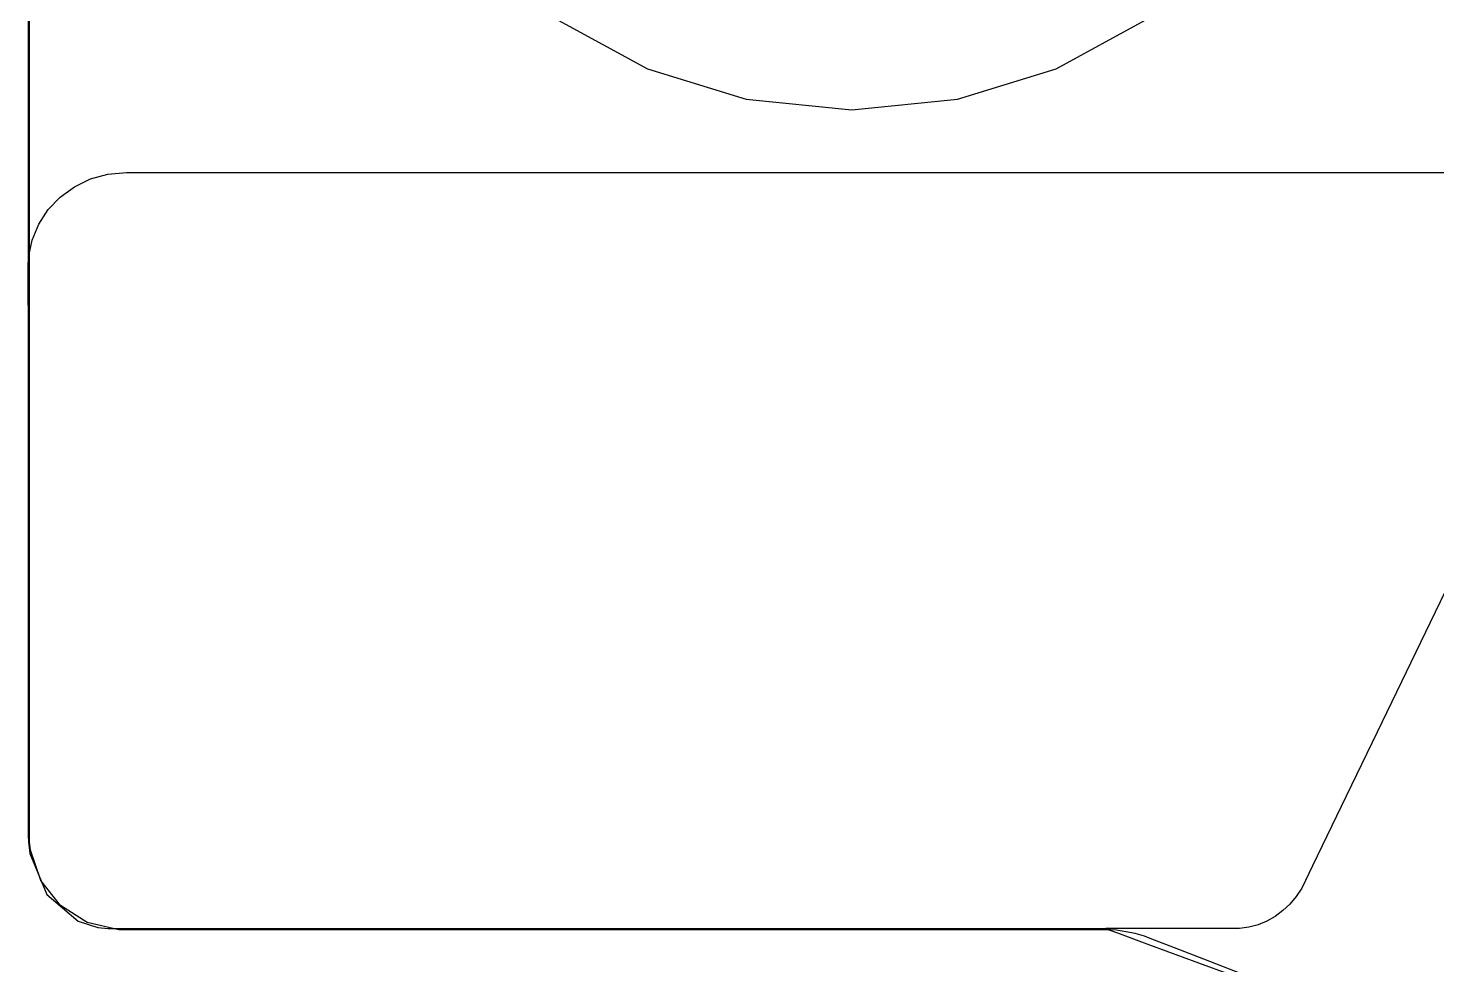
# Model space of a CAD drawing. Extents: x 1 to 47.7, y 0.2 to 35.
# Drawn here: x 34.9579 to 35.4066, y 8.1941 to 8.4926 of the extents above; entities that cross this region are included whole.
import ezdxf

# ---------------------------------------------------------------- set-up
doc = ezdxf.new("R2010")
doc.units = 0
doc.header["$MEASUREMENT"] = 0
for name, color, linetype in [('5_1___24__TARGET_LEDS___12', 7, 'CONTINUOUS'), ('6_1__EMPTY_IO_BOARD_POSITI', 7, 'CONTINUOUS'), ('6_2___8__INDEPENDENT_INPUT', 7, 'CONTINUOUS'), ('6_3___8__OPTOISO_INDEPENDE', 7, 'CONTINUOUS'), ('6_4___24__OPTOISO_INDEPEND', 7, 'CONTINUOUS'), ('6_5___8__INDEPENDENT_INPUT', 7, 'CONTINUOUS'), ('6_6___8__INDEPENDENT_INPUT', 7, 'CONTINUOUS'), ('6_7___8__OPTOISO_INDEPENDE', 7, 'CONTINUOUS'), ('6_8___8__OPTOISO_INDEPENDE', 7, 'CONTINUOUS')]:
    doc.layers.add(name, color=color, linetype=linetype)

msp = doc.modelspace()

# ---------------------------------------------------------------- linework, layer by layer
at = {"layer": '5_1___24__TARGET_LEDS___12'}
for points in [[(34.95794, 8.4964), (34.95794, 8.46258), (34.95794, 8.43088), (34.95794, 8.40134), (34.95794, 8.37403), (34.95794, 8.34901), (34.95794, 8.32632), (34.95794, 8.30603), (34.95794, 8.28818), (34.95794, 8.27284), (34.95794, 8.26007), (34.95794, 8.2499), (34.95794, 8.24241), (34.95794, 8.23765), (34.95794, 8.23523), (34.95802, 8.23331), (34.95847, 8.22957), (34.9639, 8.21653), (34.97389, 8.20797), (34.98008, 8.20596), (34.98339, 8.20562), (34.98763, 8.20561), (34.99321, 8.20561), (35.00111, 8.20561), (35.02295, 8.20561), (35.05132, 8.20561), (35.0844, 8.20561), (35.15747, 8.20561), (35.19382, 8.20561), (35.22763, 8.20561), (35.25709, 8.20561), (35.28037, 8.20561), (35.28914, 8.20561), (35.29568, 8.20561), (35.29977, 8.20561), (35.30118, 8.20561), (35.30213, 8.20526), (35.30487, 8.20426), (35.31512, 8.20048), (35.33072, 8.19475), (35.35046, 8.18749)], [(35.12675, 8.49509), (35.15519, 8.47966), (35.1866, 8.4699), (35.22031, 8.4665), (35.25399, 8.4699), (35.28536, 8.47966), (35.31374, 8.49509)], [(34.95794, 8.40425), (34.95794, 8.40472), (34.95794, 8.40598), (34.95794, 8.40778), (34.95794, 8.40989), (34.95794, 8.41205), (34.95794, 8.41404), (34.95794, 8.4156), (34.95794, 8.41649), (34.95808, 8.41951), (34.95919, 8.42504), (34.96131, 8.43016), (34.96432, 8.43477), (34.96814, 8.43877), (34.97265, 8.44205), (34.97774, 8.44452), (34.98332, 8.44608), (34.98927, 8.44662), (35.00583, 8.44662), (35.04988, 8.44662), (35.11294, 8.44662), (35.18658, 8.44662), (35.26234, 8.44662), (35.33175, 8.44662), (35.38636, 8.44662), (35.41772, 8.44662)], [(35.42024, 8.33569), (35.40453, 8.30317), (35.38926, 8.27156), (35.37619, 8.24449), (35.36705, 8.22558), (35.36362, 8.21847), (35.36183, 8.21584), (35.3598, 8.21346), (35.35755, 8.21135), (35.3551, 8.20953), (35.35247, 8.20803), (35.34969, 8.20687), (35.34677, 8.20607), (35.34373, 8.20566), (35.34177, 8.20561), (35.3388, 8.20561), (35.33362, 8.20561), (35.32705, 8.20561), (35.31987, 8.20561), (35.3129, 8.20561), (35.30692, 8.20561), (35.30275, 8.20561), (35.30118, 8.20561)]]:
    msp.add_lwpolyline(points, dxfattribs=at)
at = {"layer": '6_1__EMPTY_IO_BOARD_POSITI'}
msp.add_lwpolyline([(35.34437, 8.19125), (35.33245, 8.19585), (35.32308, 8.19948), (35.31669, 8.20195), (35.31372, 8.2031), (35.31347, 8.20319), (35.31274, 8.20342), (35.31059, 8.20411), (35.30459, 8.20507), (35.30279, 8.20518), (35.30275, 8.20519), (35.30074, 8.20519), (35.29368, 8.20519), (35.28212, 8.20519), (35.26669, 8.20519), (35.24799, 8.20519), (35.22664, 8.20519), (35.20327, 8.20519), (35.10186, 8.20519), (35.05503, 8.20519), (35.03474, 8.20519), (35.01736, 8.20519), (35.00351, 8.20519), (34.99381, 8.20519), (34.98886, 8.20519), (34.98681, 8.20523), (34.9767, 8.20756), (34.96821, 8.21301), (34.96198, 8.22092), (34.9587, 8.23063), (34.95841, 8.23327), (34.95836, 8.23461), (34.95835, 8.23524), (34.95835, 8.23881), (34.95835, 8.24781), (34.95835, 8.26208), (34.95835, 8.28148), (34.95835, 8.30585), (34.95835, 8.33504), (34.95835, 8.3689), (34.95835, 8.40726), (34.95835, 8.44999), (34.95835, 8.49692)], dxfattribs=at)
at = {"layer": '6_2___8__INDEPENDENT_INPUT'}
for points in [[(34.95794, 8.4964), (34.95794, 8.46258), (34.95794, 8.43088), (34.95794, 8.40134), (34.95794, 8.37403), (34.95794, 8.34901), (34.95794, 8.32632), (34.95794, 8.30603), (34.95794, 8.28818), (34.95794, 8.27284), (34.95794, 8.26007), (34.95794, 8.2499), (34.95794, 8.24241), (34.95794, 8.23765), (34.95794, 8.23523), (34.95802, 8.23331), (34.95847, 8.22957), (34.9639, 8.21653), (34.97389, 8.20797), (34.98008, 8.20596), (34.98339, 8.20562), (34.98763, 8.20561), (34.99321, 8.20561), (35.00111, 8.20561), (35.02295, 8.20561), (35.05132, 8.20561), (35.0844, 8.20561), (35.15747, 8.20561), (35.19382, 8.20561), (35.22763, 8.20561), (35.25709, 8.20561), (35.28037, 8.20561), (35.28914, 8.20561), (35.29568, 8.20561), (35.29977, 8.20561), (35.30118, 8.20561), (35.30213, 8.20526), (35.30487, 8.20426), (35.31512, 8.20048), (35.33072, 8.19475), (35.35046, 8.18749)], [(35.12675, 8.49509), (35.15519, 8.47966), (35.1866, 8.4699), (35.22031, 8.4665), (35.25399, 8.4699), (35.28536, 8.47966), (35.31374, 8.49509)], [(34.95794, 8.40425), (34.95794, 8.40472), (34.95794, 8.40598), (34.95794, 8.40778), (34.95794, 8.40989), (34.95794, 8.41205), (34.95794, 8.41404), (34.95794, 8.4156), (34.95794, 8.41649), (34.95808, 8.41951), (34.95919, 8.42504), (34.96131, 8.43016), (34.96432, 8.43477), (34.96814, 8.43877), (34.97265, 8.44205), (34.97774, 8.44452), (34.98332, 8.44608), (34.98927, 8.44662), (35.00583, 8.44662), (35.04988, 8.44662), (35.11294, 8.44662), (35.18658, 8.44662), (35.26234, 8.44662), (35.33175, 8.44662), (35.38636, 8.44662), (35.41772, 8.44662)], [(35.42024, 8.33569), (35.40453, 8.30317), (35.38926, 8.27156), (35.37619, 8.24449), (35.36705, 8.22558), (35.36362, 8.21847), (35.36183, 8.21584), (35.3598, 8.21346), (35.35755, 8.21135), (35.3551, 8.20953), (35.35247, 8.20803), (35.34969, 8.20687), (35.34677, 8.20607), (35.34373, 8.20566), (35.34177, 8.20561), (35.3388, 8.20561), (35.33362, 8.20561), (35.32705, 8.20561), (35.31987, 8.20561), (35.3129, 8.20561), (35.30692, 8.20561), (35.30275, 8.20561), (35.30118, 8.20561)]]:
    msp.add_lwpolyline(points, dxfattribs=at)
at = {"layer": '6_3___8__OPTOISO_INDEPENDE'}
for points in [[(34.95794, 8.4964), (34.95794, 8.46258), (34.95794, 8.43088), (34.95794, 8.40134), (34.95794, 8.37403), (34.95794, 8.34901), (34.95794, 8.32632), (34.95794, 8.30603), (34.95794, 8.28818), (34.95794, 8.27284), (34.95794, 8.26007), (34.95794, 8.2499), (34.95794, 8.24241), (34.95794, 8.23765), (34.95794, 8.23523), (34.95802, 8.23331), (34.95847, 8.22957), (34.9639, 8.21653), (34.97389, 8.20797), (34.98008, 8.20596), (34.98339, 8.20562), (34.98763, 8.20561), (34.99321, 8.20561), (35.00111, 8.20561), (35.02295, 8.20561), (35.05132, 8.20561), (35.0844, 8.20561), (35.15747, 8.20561), (35.19382, 8.20561), (35.22763, 8.20561), (35.25709, 8.20561), (35.28037, 8.20561), (35.28914, 8.20561), (35.29568, 8.20561), (35.29977, 8.20561), (35.30118, 8.20561), (35.30213, 8.20526), (35.30487, 8.20426), (35.31512, 8.20048), (35.33072, 8.19475), (35.35046, 8.18749)], [(35.12675, 8.49509), (35.15519, 8.47966), (35.1866, 8.4699), (35.22031, 8.4665), (35.25399, 8.4699), (35.28536, 8.47966), (35.31374, 8.49509)], [(34.95794, 8.40425), (34.95794, 8.40472), (34.95794, 8.40598), (34.95794, 8.40778), (34.95794, 8.40989), (34.95794, 8.41205), (34.95794, 8.41404), (34.95794, 8.4156), (34.95794, 8.41649), (34.95808, 8.41951), (34.95919, 8.42504), (34.96131, 8.43016), (34.96432, 8.43477), (34.96814, 8.43877), (34.97265, 8.44205), (34.97774, 8.44452), (34.98332, 8.44608), (34.98927, 8.44662), (35.00583, 8.44662), (35.04988, 8.44662), (35.11294, 8.44662), (35.18658, 8.44662), (35.26234, 8.44662), (35.33175, 8.44662), (35.38636, 8.44662), (35.41772, 8.44662)], [(35.42024, 8.33569), (35.40453, 8.30317), (35.38926, 8.27156), (35.37619, 8.24449), (35.36705, 8.22558), (35.36362, 8.21847), (35.36183, 8.21584), (35.3598, 8.21346), (35.35755, 8.21135), (35.3551, 8.20953), (35.35247, 8.20803), (35.34969, 8.20687), (35.34677, 8.20607), (35.34373, 8.20566), (35.34177, 8.20561), (35.3388, 8.20561), (35.33362, 8.20561), (35.32705, 8.20561), (35.31987, 8.20561), (35.3129, 8.20561), (35.30692, 8.20561), (35.30275, 8.20561), (35.30118, 8.20561)]]:
    msp.add_lwpolyline(points, dxfattribs=at)
at = {"layer": '6_4___24__OPTOISO_INDEPEND'}
for points in [[(34.95794, 8.4964), (34.95794, 8.46258), (34.95794, 8.43088), (34.95794, 8.40134), (34.95794, 8.37403), (34.95794, 8.34901), (34.95794, 8.32632), (34.95794, 8.30603), (34.95794, 8.28818), (34.95794, 8.27284), (34.95794, 8.26007), (34.95794, 8.2499), (34.95794, 8.24241), (34.95794, 8.23765), (34.95794, 8.23523), (34.95802, 8.23331), (34.95847, 8.22957), (34.9639, 8.21653), (34.97389, 8.20797), (34.98008, 8.20596), (34.98339, 8.20562), (34.98763, 8.20561), (34.99321, 8.20561), (35.00111, 8.20561), (35.02295, 8.20561), (35.05132, 8.20561), (35.0844, 8.20561), (35.15747, 8.20561), (35.19382, 8.20561), (35.22763, 8.20561), (35.25709, 8.20561), (35.28037, 8.20561), (35.28914, 8.20561), (35.29568, 8.20561), (35.29977, 8.20561), (35.30118, 8.20561), (35.30213, 8.20526), (35.30487, 8.20426), (35.31512, 8.20048), (35.33072, 8.19475), (35.35046, 8.18749)], [(35.12675, 8.49509), (35.15519, 8.47966), (35.1866, 8.4699), (35.22031, 8.4665), (35.25399, 8.4699), (35.28536, 8.47966), (35.31374, 8.49509)], [(34.95794, 8.40425), (34.95794, 8.40472), (34.95794, 8.40598), (34.95794, 8.40778), (34.95794, 8.40989), (34.95794, 8.41205), (34.95794, 8.41404), (34.95794, 8.4156), (34.95794, 8.41649), (34.95808, 8.41951), (34.95919, 8.42504), (34.96131, 8.43016), (34.96432, 8.43477), (34.96814, 8.43877), (34.97265, 8.44205), (34.97774, 8.44452), (34.98332, 8.44608), (34.98927, 8.44662), (35.00583, 8.44662), (35.04988, 8.44662), (35.11294, 8.44662), (35.18658, 8.44662), (35.26234, 8.44662), (35.33175, 8.44662), (35.38636, 8.44662), (35.41772, 8.44662)], [(35.42024, 8.33569), (35.40453, 8.30317), (35.38926, 8.27156), (35.37619, 8.24449), (35.36705, 8.22558), (35.36362, 8.21847), (35.36183, 8.21584), (35.3598, 8.21346), (35.35755, 8.21135), (35.3551, 8.20953), (35.35247, 8.20803), (35.34969, 8.20687), (35.34677, 8.20607), (35.34373, 8.20566), (35.34177, 8.20561), (35.3388, 8.20561), (35.33362, 8.20561), (35.32705, 8.20561), (35.31987, 8.20561), (35.3129, 8.20561), (35.30692, 8.20561), (35.30275, 8.20561), (35.30118, 8.20561)]]:
    msp.add_lwpolyline(points, dxfattribs=at)
at = {"layer": '6_5___8__INDEPENDENT_INPUT'}
for points in [[(34.95794, 8.4964), (34.95794, 8.46258), (34.95794, 8.43088), (34.95794, 8.40134), (34.95794, 8.37403), (34.95794, 8.34901), (34.95794, 8.32632), (34.95794, 8.30603), (34.95794, 8.28818), (34.95794, 8.27284), (34.95794, 8.26007), (34.95794, 8.2499), (34.95794, 8.24241), (34.95794, 8.23765), (34.95794, 8.23523), (34.95802, 8.23331), (34.95847, 8.22957), (34.9639, 8.21653), (34.97389, 8.20797), (34.98008, 8.20596), (34.98339, 8.20562), (34.98763, 8.20561), (34.99321, 8.20561), (35.00111, 8.20561), (35.02295, 8.20561), (35.05132, 8.20561), (35.0844, 8.20561), (35.15747, 8.20561), (35.19382, 8.20561), (35.22763, 8.20561), (35.25709, 8.20561), (35.28037, 8.20561), (35.28914, 8.20561), (35.29568, 8.20561), (35.29977, 8.20561), (35.30118, 8.20561), (35.30213, 8.20526), (35.30487, 8.20426), (35.31512, 8.20048), (35.33072, 8.19475), (35.35046, 8.18749)], [(35.12675, 8.49509), (35.15519, 8.47966), (35.1866, 8.4699), (35.22031, 8.4665), (35.25399, 8.4699), (35.28536, 8.47966), (35.31374, 8.49509)], [(34.95794, 8.40425), (34.95794, 8.40472), (34.95794, 8.40598), (34.95794, 8.40778), (34.95794, 8.40989), (34.95794, 8.41205), (34.95794, 8.41404), (34.95794, 8.4156), (34.95794, 8.41649), (34.95808, 8.41951), (34.95919, 8.42504), (34.96131, 8.43016), (34.96432, 8.43477), (34.96814, 8.43877), (34.97265, 8.44205), (34.97774, 8.44452), (34.98332, 8.44608), (34.98927, 8.44662), (35.00583, 8.44662), (35.04988, 8.44662), (35.11294, 8.44662), (35.18658, 8.44662), (35.26234, 8.44662), (35.33175, 8.44662), (35.38636, 8.44662), (35.41772, 8.44662)], [(35.42024, 8.33569), (35.40453, 8.30317), (35.38926, 8.27156), (35.37619, 8.24449), (35.36705, 8.22558), (35.36362, 8.21847), (35.36183, 8.21584), (35.3598, 8.21346), (35.35755, 8.21135), (35.3551, 8.20953), (35.35247, 8.20803), (35.34969, 8.20687), (35.34677, 8.20607), (35.34373, 8.20566), (35.34177, 8.20561), (35.3388, 8.20561), (35.33362, 8.20561), (35.32705, 8.20561), (35.31987, 8.20561), (35.3129, 8.20561), (35.30692, 8.20561), (35.30275, 8.20561), (35.30118, 8.20561)]]:
    msp.add_lwpolyline(points, dxfattribs=at)
at = {"layer": '6_6___8__INDEPENDENT_INPUT'}
for points in [[(34.95794, 8.4964), (34.95794, 8.46258), (34.95794, 8.43088), (34.95794, 8.40134), (34.95794, 8.37403), (34.95794, 8.34901), (34.95794, 8.32632), (34.95794, 8.30603), (34.95794, 8.28818), (34.95794, 8.27284), (34.95794, 8.26007), (34.95794, 8.2499), (34.95794, 8.24241), (34.95794, 8.23765), (34.95794, 8.23523), (34.95802, 8.23331), (34.95847, 8.22957), (34.9639, 8.21653), (34.97389, 8.20797), (34.98008, 8.20596), (34.98339, 8.20562), (34.98763, 8.20561), (34.99321, 8.20561), (35.00111, 8.20561), (35.02295, 8.20561), (35.05132, 8.20561), (35.0844, 8.20561), (35.15747, 8.20561), (35.19382, 8.20561), (35.22763, 8.20561), (35.25709, 8.20561), (35.28037, 8.20561), (35.28914, 8.20561), (35.29568, 8.20561), (35.29977, 8.20561), (35.30118, 8.20561), (35.30213, 8.20526), (35.30487, 8.20426), (35.31512, 8.20048), (35.33072, 8.19475), (35.35046, 8.18749)], [(35.12675, 8.49509), (35.15519, 8.47966), (35.1866, 8.4699), (35.22031, 8.4665), (35.25399, 8.4699), (35.28536, 8.47966), (35.31374, 8.49509)], [(34.95794, 8.40425), (34.95794, 8.40472), (34.95794, 8.40598), (34.95794, 8.40778), (34.95794, 8.40989), (34.95794, 8.41205), (34.95794, 8.41404), (34.95794, 8.4156), (34.95794, 8.41649), (34.95808, 8.41951), (34.95919, 8.42504), (34.96131, 8.43016), (34.96432, 8.43477), (34.96814, 8.43877), (34.97265, 8.44205), (34.97774, 8.44452), (34.98332, 8.44608), (34.98927, 8.44662), (35.00583, 8.44662), (35.04988, 8.44662), (35.11294, 8.44662), (35.18658, 8.44662), (35.26234, 8.44662), (35.33175, 8.44662), (35.38636, 8.44662), (35.41772, 8.44662)], [(35.42024, 8.33569), (35.40453, 8.30317), (35.38926, 8.27156), (35.37619, 8.24449), (35.36705, 8.22558), (35.36362, 8.21847), (35.36183, 8.21584), (35.3598, 8.21346), (35.35755, 8.21135), (35.3551, 8.20953), (35.35247, 8.20803), (35.34969, 8.20687), (35.34677, 8.20607), (35.34373, 8.20566), (35.34177, 8.20561), (35.3388, 8.20561), (35.33362, 8.20561), (35.32705, 8.20561), (35.31987, 8.20561), (35.3129, 8.20561), (35.30692, 8.20561), (35.30275, 8.20561), (35.30118, 8.20561)]]:
    msp.add_lwpolyline(points, dxfattribs=at)
at = {"layer": '6_7___8__OPTOISO_INDEPENDE'}
for points in [[(34.95794, 8.4964), (34.95794, 8.46258), (34.95794, 8.43088), (34.95794, 8.40134), (34.95794, 8.37403), (34.95794, 8.34901), (34.95794, 8.32632), (34.95794, 8.30603), (34.95794, 8.28818), (34.95794, 8.27284), (34.95794, 8.26007), (34.95794, 8.2499), (34.95794, 8.24241), (34.95794, 8.23765), (34.95794, 8.23523), (34.95802, 8.23331), (34.95847, 8.22957), (34.9639, 8.21653), (34.97389, 8.20797), (34.98008, 8.20596), (34.98339, 8.20562), (34.98763, 8.20561), (34.99321, 8.20561), (35.00111, 8.20561), (35.02295, 8.20561), (35.05132, 8.20561), (35.0844, 8.20561), (35.15747, 8.20561), (35.19382, 8.20561), (35.22763, 8.20561), (35.25709, 8.20561), (35.28037, 8.20561), (35.28914, 8.20561), (35.29568, 8.20561), (35.29977, 8.20561), (35.30118, 8.20561), (35.30213, 8.20526), (35.30487, 8.20426), (35.31512, 8.20048), (35.33072, 8.19475), (35.35046, 8.18749)], [(35.12675, 8.49509), (35.15519, 8.47966), (35.1866, 8.4699), (35.22031, 8.4665), (35.25399, 8.4699), (35.28536, 8.47966), (35.31374, 8.49509)], [(34.95794, 8.40425), (34.95794, 8.40472), (34.95794, 8.40598), (34.95794, 8.40778), (34.95794, 8.40989), (34.95794, 8.41205), (34.95794, 8.41404), (34.95794, 8.4156), (34.95794, 8.41649), (34.95808, 8.41951), (34.95919, 8.42504), (34.96131, 8.43016), (34.96432, 8.43477), (34.96814, 8.43877), (34.97265, 8.44205), (34.97774, 8.44452), (34.98332, 8.44608), (34.98927, 8.44662), (35.00583, 8.44662), (35.04988, 8.44662), (35.11294, 8.44662), (35.18658, 8.44662), (35.26234, 8.44662), (35.33175, 8.44662), (35.38636, 8.44662), (35.41772, 8.44662)], [(35.42024, 8.33569), (35.40453, 8.30317), (35.38926, 8.27156), (35.37619, 8.24449), (35.36705, 8.22558), (35.36362, 8.21847), (35.36183, 8.21584), (35.3598, 8.21346), (35.35755, 8.21135), (35.3551, 8.20953), (35.35247, 8.20803), (35.34969, 8.20687), (35.34677, 8.20607), (35.34373, 8.20566), (35.34177, 8.20561), (35.3388, 8.20561), (35.33362, 8.20561), (35.32705, 8.20561), (35.31987, 8.20561), (35.3129, 8.20561), (35.30692, 8.20561), (35.30275, 8.20561), (35.30118, 8.20561)]]:
    msp.add_lwpolyline(points, dxfattribs=at)
at = {"layer": '6_8___8__OPTOISO_INDEPENDE'}
for points in [[(34.95794, 8.4964), (34.95794, 8.46258), (34.95794, 8.43088), (34.95794, 8.40134), (34.95794, 8.37403), (34.95794, 8.34901), (34.95794, 8.32632), (34.95794, 8.30603), (34.95794, 8.28818), (34.95794, 8.27284), (34.95794, 8.26007), (34.95794, 8.2499), (34.95794, 8.24241), (34.95794, 8.23765), (34.95794, 8.23523), (34.95802, 8.23331), (34.95847, 8.22957), (34.9639, 8.21653), (34.97389, 8.20797), (34.98008, 8.20596), (34.98339, 8.20562), (34.98763, 8.20561), (34.99321, 8.20561), (35.00111, 8.20561), (35.02295, 8.20561), (35.05132, 8.20561), (35.0844, 8.20561), (35.15747, 8.20561), (35.19382, 8.20561), (35.22763, 8.20561), (35.25709, 8.20561), (35.28037, 8.20561), (35.28914, 8.20561), (35.29568, 8.20561), (35.29977, 8.20561), (35.30118, 8.20561), (35.30213, 8.20526), (35.30487, 8.20426), (35.31512, 8.20048), (35.33072, 8.19475), (35.35046, 8.18749)], [(35.12675, 8.49509), (35.15519, 8.47966), (35.1866, 8.4699), (35.22031, 8.4665), (35.25399, 8.4699), (35.28536, 8.47966), (35.31374, 8.49509)], [(34.95794, 8.40425), (34.95794, 8.40472), (34.95794, 8.40598), (34.95794, 8.40778), (34.95794, 8.40989), (34.95794, 8.41205), (34.95794, 8.41404), (34.95794, 8.4156), (34.95794, 8.41649), (34.95808, 8.41951), (34.95919, 8.42504), (34.96131, 8.43016), (34.96432, 8.43477), (34.96814, 8.43877), (34.97265, 8.44205), (34.97774, 8.44452), (34.98332, 8.44608), (34.98927, 8.44662), (35.00583, 8.44662), (35.04988, 8.44662), (35.11294, 8.44662), (35.18658, 8.44662), (35.26234, 8.44662), (35.33175, 8.44662), (35.38636, 8.44662), (35.41772, 8.44662)], [(35.42024, 8.33569), (35.40453, 8.30317), (35.38926, 8.27156), (35.37619, 8.24449), (35.36705, 8.22558), (35.36362, 8.21847), (35.36183, 8.21584), (35.3598, 8.21346), (35.35755, 8.21135), (35.3551, 8.20953), (35.35247, 8.20803), (35.34969, 8.20687), (35.34677, 8.20607), (35.34373, 8.20566), (35.34177, 8.20561), (35.3388, 8.20561), (35.33362, 8.20561), (35.32705, 8.20561), (35.31987, 8.20561), (35.3129, 8.20561), (35.30692, 8.20561), (35.30275, 8.20561), (35.30118, 8.20561)]]:
    msp.add_lwpolyline(points, dxfattribs=at)

doc.saveas('drawing.dxf')
